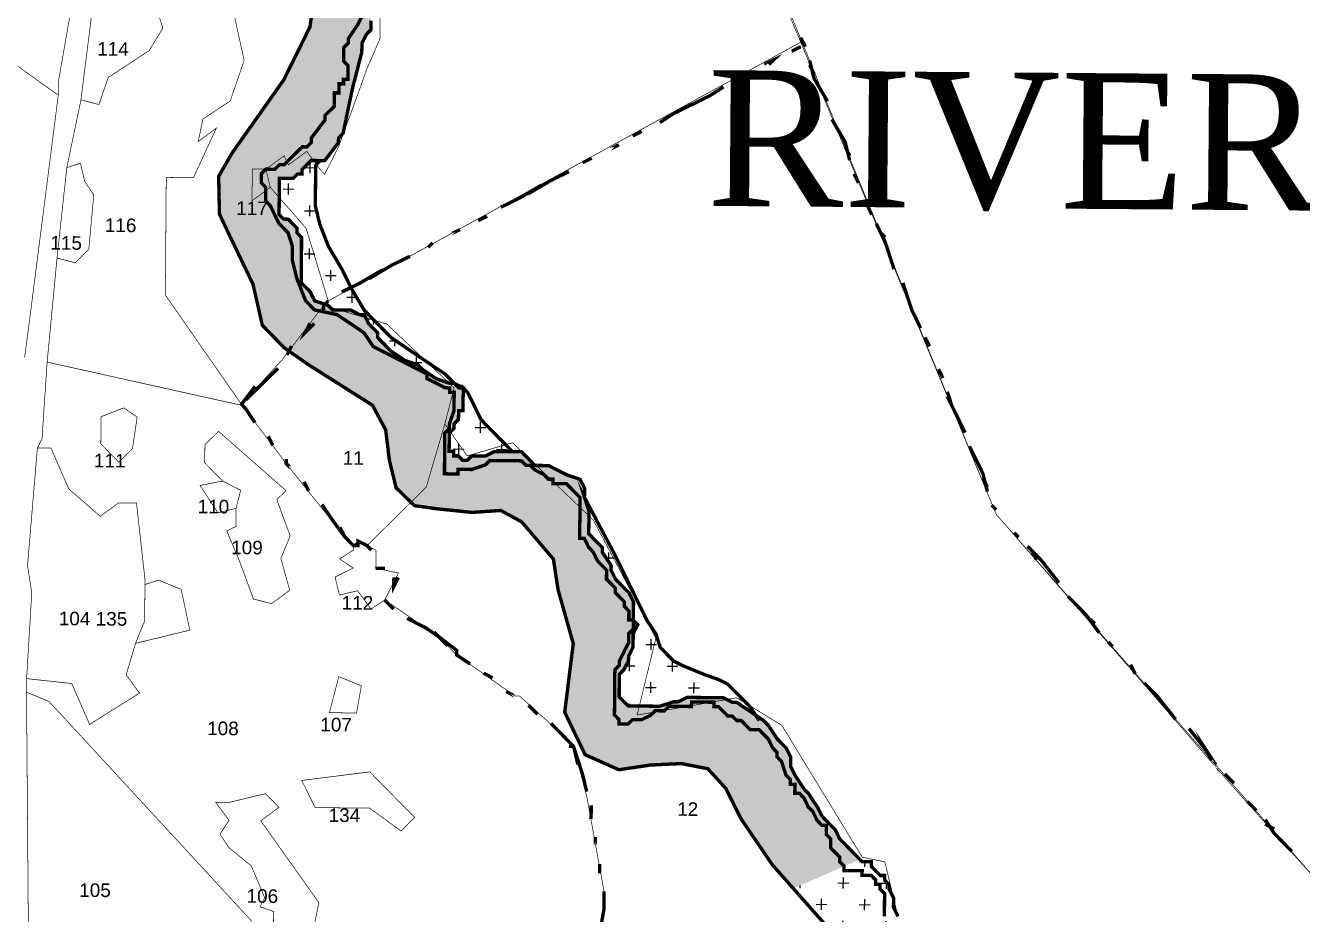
# Model space of a CAD drawing. Header units: metres. Extents: x 317370 to 326712, y 1824935 to 1838812.
# Drawn here: x 322603 to 323741, y 1829663 to 1830455 of the extents above; entities that cross this region are included whole.
import ezdxf

# ---------------------------------------------------------------- set-up
doc = ezdxf.new("R2010")
doc.units = ezdxf.units.M
doc.header["$MEASUREMENT"] = 0
for name, color, linetype in [('CRZ LINE FOR RIVER OR CREEK', 84, 'Continuous'), ('HAZARDS LINE', 1, 'Continuous'), ('INTERTIDAL ZONE', 5, 'Continuous'), ('LOW TIDE LINE', 5, 'Continuous'), ('NDZ-200M FROM CRZ', 30, 'Continuous'), ('RIVER', 4, 'Continuous'), ('RIVER TEXT', 7, 'Continuous'), ('SURVEY NO.', 7, 'Continuous'), ('SURVEY PLOT BOUNDARY', 35, 'Continuous'), ('VILLAGE BOUNDARY', 212, 'Continuous')]:
    doc.layers.add(name, color=color, linetype=linetype)
doc.layers.add('HIGH TIDE LINE', color=7, linetype='Continuous', true_color=0xff00c5)
doc.styles.add('PDF Arial', font='arial.ttf')
doc.styles.get("Standard").update_dxf_attribs({"font": 'times.ttf'})
pattern_1 = [(359.54917, (306983.874, 1824194.798), (19.348987, 19.046862), [9.59926, -28.79778]), (89.54917, (306988.635, 1824189.961), (-19.046862, 19.348987), [9.59926, -28.79778])]
pattern_2 = [(359.54917, (306983.874, 1824194.798), (19.348987, 19.046862), [9.59926, -28.79778]), (89.54917, (306988.635, 1824189.961), (-19.046862, 19.348987), [9.59926, -28.79778])]

# ---------------------------------------------------------------- blocks, each defined once
blk = doc.blocks.new('81')
at = {"layer": 'INTERTIDAL ZONE'}
h = blk.add_hatch(dxfattribs=at)
h.set_pattern_fill('CROSS', color=256, scale=3.023389, angle=-0.4508)
h.set_pattern_definition(pattern_1)
h.paths.add_polyline_path([(322885.4, 1830238.2), (322873.4, 1830258.5), (322865.5, 1830278.7), (322861.6, 1830294.9), (322861.8, 1830315), (322861.9, 1830331.1), (322866, 1830335.1), (322862, 1830335.2), (322857.9, 1830335.2), (322853.9, 1830331.2), (322849.8, 1830327.2), (322849.8, 1830323.2), (322845.7, 1830323.2), (322841.7, 1830319.2), (322837.6, 1830319.2), (322833.6, 1830319.3), (322829.6, 1830319.3), (322829.6, 1830315.3), (322829.5, 1830307.2), (322829.4, 1830295.1), (322829.3, 1830287), (322833.3, 1830283), (322837.4, 1830282.9), (322841.4, 1830278.9), (322845.4, 1830274.8), (322845.3, 1830270.8), (322849.3, 1830266.7), (322849.3, 1830262.7), (322849.3, 1830258.7), (322849.2, 1830246.6), (322849.1, 1830234.5), (322849, 1830226.4), (322857, 1830218.3), (322861, 1830210.2), (322873, 1830206.1), (322877, 1830202), (322893.2, 1830201.9), (322901.2, 1830197.8), (322905.2, 1830197.8), (322909.2, 1830189.7), (322917.2, 1830181.5), (322917.1, 1830177.5), (322921.1, 1830173.4), (322929.1, 1830165.3), (322941.2, 1830157.2), (322953.2, 1830153), (322957.2, 1830149), (322969.3, 1830140.8), (322981.3, 1830136.7), (322985.4, 1830136.6), (322977.4, 1830144.8), (322965.3, 1830152.9), (322929.2, 1830177.4), (322905.2, 1830201.8), (322893.3, 1830222)])
h = blk.add_hatch(dxfattribs=at)
h.set_pattern_fill('CROSS', color=256, scale=3.023389, angle=-0.4508)
h.set_pattern_definition(pattern_1)
h.paths.add_polyline_path([(323009.3, 1830104.2), (323001.4, 1830120.4), (322997.4, 1830128.5), (322993.4, 1830132.6), (322993.4, 1830128.5), (322993.3, 1830124.5), (322993.3, 1830116.4), (322993.2, 1830112.4), (322989.2, 1830112.4), (322989.2, 1830108.4), (322989.1, 1830104.4), (322985.1, 1830100.4), (322985, 1830096.3), (322981, 1830092.3), (322980.9, 1830084.3), (322980.8, 1830076.2), (322984.9, 1830076.2), (322984.8, 1830072.1), (322988.9, 1830072.1), (322992.9, 1830068), (322996.9, 1830068), (323001, 1830072), (323005, 1830072), (323009, 1830072), (323013.1, 1830071.9), (323021.2, 1830075.9), (323025.2, 1830075.9), (323029.2, 1830075.8), (323037.3, 1830075.8), (323021.3, 1830092)])
h = blk.add_hatch(dxfattribs=at)
h.set_pattern_fill('CROSS', color=256, scale=3.023389, angle=-0.4508)
h.set_pattern_definition(pattern_1)
h.paths.add_polyline_path([(323180.9, 1829889.2), (323168.9, 1829901.4), (323165, 1829913.5), (323157, 1829925.6), (323145.1, 1829949.9), (323129.3, 1829982.3), (323101.5, 1830034.9), (323105.4, 1830022.8), (323105.3, 1830010.7), (323105.2, 1830002.7), (323109.2, 1829998.6), (323113.2, 1829994.5), (323117.2, 1829990.5), (323117.2, 1829986.4), (323125.2, 1829974.3), (323125.1, 1829970.2), (323129.1, 1829962.2), (323137.1, 1829954), (323141.1, 1829950), (323145.1, 1829941.9), (323145, 1829933.8), (323144.9, 1829925.7), (323148.9, 1829921.7), (323144.8, 1829913.6), (323144.7, 1829901.6), (323140.7, 1829893.5), (323140.6, 1829889.5), (323136.5, 1829881.5), (323132.5, 1829877.5), (323132.4, 1829873.4), (323132.3, 1829861.3), (323132.3, 1829857.3), (323136.3, 1829853.2), (323140.3, 1829849.2), (323144.3, 1829849.1), (323148.4, 1829849.1), (323156.4, 1829849.1), (323164.5, 1829849), (323168.5, 1829849), (323180.6, 1829852.9), (323184.7, 1829852.9), (323192.8, 1829856.8), (323200.8, 1829856.8), (323208.9, 1829856.7), (323216.9, 1829856.6), (323225, 1829856.6), (323233, 1829852.5), (323237.1, 1829852.4), (323249.1, 1829844.3), (323253.9, 1829841), (323249.1, 1829848.3), (323229.1, 1829868.6), (323221.1, 1829872.7), (323209, 1829876.9), (323189, 1829885.1)])
at = {"layer": 'NDZ-200M FROM CRZ'}
h = blk.add_hatch(dxfattribs=at)
h.set_pattern_fill('CROSS', color=256, scale=3.023389, angle=-0.4508)
h.set_pattern_definition(pattern_2)
h.paths.add_polyline_path([(322916, 1830544.4), (322912, 1830548.5), (322912, 1830552.5), (322908, 1830556.5), (322900, 1830560.6), (322896, 1830564.7), (322896.1, 1830572.8), (322892, 1830572.8), (322892.1, 1830576.8), (322896.1, 1830576.8), (322896.1, 1830580.8), (322900.2, 1830580.8), (322900.2, 1830584.8), (322896.3, 1830601), (322892.3, 1830609.1), (322888.3, 1830613.1), (322884.3, 1830613.2), (322884.3, 1830617.2), (322880.3, 1830617.2), (322880.3, 1830621.3), (322880.4, 1830625.3), (322880.4, 1830629.3), (322880.4, 1830633.4), (322880.5, 1830641.4), (322876.5, 1830645.5), (322872.5, 1830653.6), (322872.6, 1830657.6), (322868.6, 1830661.7), (322864.5, 1830661.7), (322864.6, 1830665.7), (322860.5, 1830665.8), (322856.6, 1830673.9), (322856.6, 1830677.9), (322856.6, 1830681.9), (322856.7, 1830686), (322856.7, 1830690), (322856.7, 1830694), (322856.7, 1830698.1), (322856.8, 1830702.1), (322856.8, 1830706.1), (322852.8, 1830710.2), (322848.8, 1830710.2), (322844.8, 1830714.3), (322836.8, 1830718.4), (322832.8, 1830726.5), (322828.8, 1830730.5), (322824.8, 1830734.6), (322824.8, 1830738.6), (322824.9, 1830742.7), (322824.9, 1830746.7), (322820.9, 1830750.7), (322816.9, 1830754.8), (322804.8, 1830758.9), (322800.8, 1830763), (322796.8, 1830767.1), (322792.9, 1830779.2), (322789, 1830799.4), (322789.1, 1830803.4), (322789.1, 1830807.4), (322797.1, 1830807.4), (322801.2, 1830811.4), (322805.2, 1830811.3), (322805.3, 1830815.4), (322801.2, 1830815.4), (322801.3, 1830819.4), (322797.3, 1830827.5), (322789.3, 1830835.7), (322781.3, 1830839.8), (322781.3, 1830843.8), (322777.3, 1830847.9), (322777.3, 1830851.9), (322777.4, 1830855.9), (322777.4, 1830859.9), (322777.4, 1830864), (322781.5, 1830868), (322781.5, 1830872), (322781.6, 1830876), (322777.6, 1830880.1), (322777.6, 1830884.1), (322777.6, 1830888.2), (322773.6, 1830888.2), (322773.6, 1830892.2), (322769.6, 1830896.3), (322765.7, 1830908.4), (322757.7, 1830920.6), (322753.8, 1830928.7), (322749.8, 1830932.7), (322749.8, 1830940.8), (322745.8, 1830944.9), (322737.8, 1830949), (322733.8, 1830953), (322729.8, 1830957.1), (322725.8, 1830957.1), (322721.7, 1830957.1), (322717.7, 1830961.2), (322713.7, 1830961.2), (322709.7, 1830961.3), (322705.7, 1830965.3), (322701.7, 1830969.4), (322697.7, 1830973.5), (322693.7, 1830977.5), (322689.7, 1830985.6), (322685.7, 1830993.7), (322677.7, 1830997.8), (322673.7, 1830997.8), (322669.7, 1830997.9), (322665.6, 1830997.9), (322661.6, 1830997.9), (322657.6, 1831002), (322653.6, 1831006.1), (322649.6, 1831014.2), (322645.6, 1831018.2), (322641.6, 1831022.3), (322641.7, 1831030.3), (322641.7, 1831034.4), (322637.8, 1831046.5), (322633.8, 1831050.6), (322629.8, 1831054.6), (322629.8, 1831058.7), (322625.8, 1831062.7), (322621.8, 1831066.8), (322617.9, 1831078.9), (322618, 1831095), (322614, 1831103.1), (322614.1, 1831107.2), (322618.1, 1831111.2), (322622.2, 1831111.1), (322622.2, 1831115.2), (322634.3, 1831119.1), (322634.4, 1831131.2), (322630.5, 1831139.3), (322622.6, 1831159.5), (322622.6, 1831171.6), (322618.6, 1831171.6), (322618.6, 1831175.7), (322618.7, 1831179.7), (322614.7, 1831191.8), (322610.8, 1831199.9), (322606.8, 1831208), (322602.8, 1831208), (322602.8, 1831212.1), (322598.8, 1831216.1), (322582.9, 1831240.5), (322574.9, 1831256.6), (322570.9, 1831260.7), (322558.9, 1831268.9), (322554.9, 1831272.9), (322554.9, 1831277), (322550.9, 1831277), (322546.9, 1831277), (322538.9, 1831281.1), (322530.8, 1831285.2), (322526.8, 1831289.3), (322514.8, 1831293.4), (322510.7, 1831293.4), (322506.6, 1831281.4), (322502.6, 1831281.4), (322490.5, 1831285.5), (322478.5, 1831293.7), (322470.5, 1831297.8), (322466.4, 1831297.8), (322462.4, 1831293.8), (322446.4, 1831310.1), (322438.3, 1831314.2), (322434.3, 1831318.2), (322426.3, 1831326.3), (322418.3, 1831334.5), (322406.4, 1831350.7), (322398, 1831362), (322394.3, 1831354.8), (322394.3, 1831346.8), (322386.1, 1831334.7), (322382, 1831326.7), (322377.9, 1831314.6), (322373.3, 1831308.7), (322395.4, 1831287.5), (322423, 1831254.7), (322452, 1831239.8), (322475.8, 1831235.9), (322504.2, 1831229), (322524.4, 1831232.8), (322550.6, 1831196.4), (322559.8, 1831165.4), (322563.3, 1831138.1), (322563.7, 1831113.1), (322567.8, 1831074), (322580.6, 1831025.2), (322614.6, 1830965.5), (322634.5, 1830948.7), (322669.3, 1830923.8), (322709.8, 1830895.3), (322728.4, 1830879.2), (322729.7, 1830829.2), (322729.9, 1830783), (322743.1, 1830742.2), (322758.9, 1830723.9), (322808.1, 1830662.2), (322846.5, 1830596.7), (322864.6, 1830507.5), (322856.8, 1830454.1), (322833.5, 1830407.1), (322787.4, 1830341.8), (322775.5, 1830321), (322776.2, 1830287.5), (322784.8, 1830269.3), (322806.1, 1830224.9), (322814.4, 1830188.4), (322833.8, 1830168.4), (322855.6, 1830153.2), (322912.6, 1830117.1), (322924.3, 1830095.2), (322927.5, 1830068.5), (322933.6, 1830043.6), (322949.9, 1830027.7), (322970.6, 1830024.8), (323001.4, 1830021.7), (323026.8, 1830023.4), (323045.4, 1830013.3), (323073.7, 1829980.1), (323077.9, 1829952.7), (323091.4, 1829904.8), (323083.8, 1829843.6), (323102, 1829805.8), (323132, 1829792.4), (323160.1, 1829796.6), (323187.7, 1829797.9), (323211.3, 1829793.3), (323227.2, 1829775.9), (323240.8, 1829748.8), (323268.8, 1829707.7), (323287.5, 1829686.6), (323346.8, 1829712.5), (323344.8, 1829714.5), (323340.8, 1829718.6), (323336.8, 1829722.7), (323328.8, 1829730.8), (323324.9, 1829738.9), (323320.9, 1829742.9), (323316.9, 1829747), (323312.9, 1829751.1), (323308.9, 1829759.2), (323300.9, 1829771.3), (323296.9, 1829775.4), (323289, 1829787.5), (323285, 1829795.6), (323285.1, 1829803.7), (323281.1, 1829811.8), (323273.1, 1829819.9), (323265.1, 1829832.1), (323261.1, 1829836.1), (323249.1, 1829844.3), (323237.1, 1829852.4), (323233, 1829852.5), (323225, 1829856.6), (323216.9, 1829856.6), (323208.9, 1829856.7), (323200.8, 1829856.8), (323192.8, 1829856.8), (323184.7, 1829852.9), (323180.6, 1829852.9), (323168.5, 1829849), (323164.5, 1829849), (323156.4, 1829849.1), (323148.4, 1829849.1), (323144.3, 1829849.1), (323140.3, 1829849.2), (323136.3, 1829853.2), (323132.3, 1829857.3), (323132.3, 1829861.3), (323132.4, 1829873.4), (323132.5, 1829877.5), (323136.5, 1829881.5), (323140.6, 1829889.5), (323140.7, 1829893.5), (323144.7, 1829901.6), (323144.8, 1829913.6), (323148.9, 1829921.7), (323144.9, 1829925.7), (323145, 1829933.8), (323145.1, 1829941.9), (323141.1, 1829950), (323137.1, 1829954), (323129.1, 1829962.2), (323125.1, 1829970.2), (323125.2, 1829974.3), (323117.2, 1829986.4), (323117.2, 1829990.5), (323113.2, 1829994.5), (323109.2, 1829998.6), (323105.2, 1830002.7), (323105.3, 1830010.7), (323105.4, 1830022.8), (323101.5, 1830034.9), (323101.5, 1830043), (323097.5, 1830051.1), (323085.5, 1830055.2), (323069.4, 1830063.4), (323057.3, 1830063.5), (323053.3, 1830067.6), (323049.3, 1830071.6), (323045.3, 1830075.7), (323041.3, 1830075.7), (323037.3, 1830075.8), (323029.2, 1830075.8), (323025.2, 1830075.9), (323021.2, 1830075.9), (323013.1, 1830071.9), (323009, 1830072), (323005, 1830072), (323001, 1830072), (322996.9, 1830068), (322992.9, 1830068), (322988.9, 1830072.1), (322984.8, 1830072.1), (322984.9, 1830076.2), (322980.8, 1830076.2), (322980.9, 1830084.3), (322981, 1830092.3), (322985, 1830096.3), (322985.1, 1830100.4), (322989.1, 1830104.4), (322989.2, 1830108.4), (322989.2, 1830112.4), (322993.2, 1830112.4), (322993.3, 1830116.4), (322993.3, 1830124.5), (322993.4, 1830128.5), (322993.4, 1830132.6), (322989.4, 1830132.6), (322985.4, 1830136.6), (322981.3, 1830136.7), (322969.3, 1830140.8), (322957.2, 1830149), (322953.2, 1830153), (322941.2, 1830157.2), (322929.1, 1830165.3), (322921.1, 1830173.4), (322917.1, 1830177.5), (322917.2, 1830181.5), (322909.2, 1830189.7), (322905.2, 1830197.8), (322901.2, 1830197.8), (322893.2, 1830201.9), (322877, 1830202), (322873, 1830206.1), (322861, 1830210.2), (322857, 1830218.3), (322849, 1830226.4), (322849.1, 1830234.5), (322849.2, 1830246.6), (322849.3, 1830258.7), (322849.3, 1830262.7), (322849.3, 1830266.7), (322845.3, 1830270.8), (322845.4, 1830274.8), (322841.4, 1830278.9), (322837.4, 1830282.9), (322833.3, 1830283), (322829.3, 1830287), (322829.4, 1830295.1), (322829.5, 1830307.2), (322829.6, 1830315.3), (322829.6, 1830319.3), (322833.6, 1830319.3), (322837.6, 1830319.2), (322841.7, 1830319.2), (322845.7, 1830323.2), (322849.8, 1830323.2), (322849.8, 1830327.2), (322853.9, 1830331.2), (322857.9, 1830335.2), (322862, 1830335.2), (322866, 1830335.1), (322870, 1830335.1), (322882.2, 1830351.1), (322882.3, 1830355.2), (322886.3, 1830359.2), (322890.5, 1830379.3), (322894.7, 1830399.4), (322903, 1830431.6), (322903.1, 1830435.6), (322903.1, 1830439.7), (322907.2, 1830447.7), (322911.2, 1830451.7), (322911.3, 1830455.7), (322911.3, 1830459.8), (322911.3, 1830463.8), (322911.4, 1830467.8), (322911.4, 1830471.9), (322911.4, 1830475.9), (322911.5, 1830479.9), (322915.5, 1830479.9), (322915.5, 1830483.9), (322915.6, 1830487.9), (322915.7, 1830500), (322915.8, 1830520.2), (322916, 1830540.4)])
h = blk.add_hatch(dxfattribs=at)
h.set_pattern_fill('CROSS', color=256, scale=3.023389, angle=-0.4508)
h.set_pattern_definition(pattern_2)
h.paths.add_polyline_path([(323477.7, 1829177.3), (323481.7, 1829177.2), (323481.7, 1829185.3), (323485.8, 1829193.3), (323489.9, 1829197.3), (323490, 1829205.4), (323494.1, 1829213.4), (323494.2, 1829229.6), (323494.2, 1829237.6), (323494.3, 1829245.7), (323490.4, 1829257.8), (323486.4, 1829269.9), (323486.5, 1829282), (323482.5, 1829286.1), (323482.6, 1829294.1), (323478.6, 1829302.2), (323478.7, 1829306.3), (323474.7, 1829314.4), (323470.7, 1829322.5), (323462.8, 1829334.6), (323458.8, 1829342.7), (323458.8, 1829346.7), (323458.9, 1829350.8), (323458.9, 1829354.8), (323463, 1829358.8), (323467.1, 1829370.9), (323471.2, 1829378.9), (323471.2, 1829382.9), (323471.2, 1829387), (323471.3, 1829391), (323471.3, 1829395), (323471.3, 1829399.1), (323467.3, 1829403.1), (323463.3, 1829407.2), (323463.4, 1829411.2), (323455.3, 1829411.3), (323451.3, 1829415.3), (323443.3, 1829419.4), (323439.3, 1829423.5), (323435.3, 1829427.6), (323423.2, 1829431.7), (323419.2, 1829435.8), (323415.3, 1829443.9), (323411.3, 1829447.9), (323411.3, 1829451.9), (323411.3, 1829460), (323415.4, 1829464), (323419.5, 1829468), (323423.5, 1829472), (323423.6, 1829476), (323431.7, 1829480), (323439.8, 1829484), (323443.8, 1829483.9), (323443.8, 1829488), (323443.8, 1829492), (323443.9, 1829496), (323443.9, 1829500.1), (323444, 1829508.1), (323444, 1829512.2), (323444.1, 1829520.2), (323440.1, 1829528.3), (323436.2, 1829540.4), (323432.2, 1829548.5), (323428.2, 1829556.6), (323428.3, 1829560.7), (323428.3, 1829564.7), (323428.3, 1829568.7), (323428.4, 1829572.8), (323428.4, 1829576.8), (323428.4, 1829580.8), (323428.5, 1829584.9), (323428.5, 1829588.9), (323428.5, 1829592.9), (323424.5, 1829597), (323420.5, 1829601), (323412.5, 1829609.2), (323400.6, 1829633.5), (323384.7, 1829653.7), (323380.7, 1829661.8), (323376.7, 1829669.9), (323376.8, 1829678), (323372.8, 1829686.1), (323372.8, 1829690.1), (323368.8, 1829694.2), (323368.9, 1829698.2), (323364.9, 1829698.2), (323360.9, 1829702.3), (323356.9, 1829706.4), (323356.9, 1829710.4), (323348.8, 1829710.5), (323346.8, 1829712.5), (323287.5, 1829686.6), (323349.9, 1829616), (323366.6, 1829562.9), (323369.8, 1829530.7), (323366.5, 1829495.5), (323359.7, 1829459.4), (323363.8, 1829431.2), (323380.8, 1829391.1), (323400.4, 1829378.4), (323406.5, 1829351.2), (323413.5, 1829314.4), (323441.9, 1829242.1), (323441.8, 1829225.9), (323414.9, 1829141.5), (323397.3, 1829111.2), (323373.9, 1829071.1), (323371.5, 1829003.1), (323373.6, 1828913.1), (323393.7, 1828846.3), (323420.2, 1828710.6), (323481.8, 1828685.9), (323482.2, 1828733.8), (323478.3, 1828741.8), (323478.3, 1828749.9), (323470.3, 1828758), (323470.4, 1828762.1), (323466.3, 1828762.1), (323466.4, 1828774.2), (323470.4, 1828774.2), (323470.5, 1828782.2), (323466.5, 1828786.3), (323466.5, 1828790.3), (323462.5, 1828794.4), (323458.5, 1828798.4), (323458.6, 1828806.5), (323454.6, 1828806.5), (323454.6, 1828810.6), (323458.6, 1828810.5), (323462.7, 1828814.5), (323463, 1828846.8), (323467, 1828850.8), (323467.2, 1828879), (323463.2, 1828883.1), (323455.2, 1828887.2), (323451.2, 1828887.2), (323447.2, 1828891.3), (323443.2, 1828891.3), (323439.2, 1828895.4), (323435.2, 1828899.4), (323435.4, 1828927.6), (323439.4, 1828931.6), (323439.5, 1828935.7), (323443.5, 1828935.6), (323447.6, 1828939.6), (323447.7, 1828951.7), (323443.7, 1828955.8), (323439.7, 1828963.9), (323439.7, 1828967.9), (323435.7, 1828972), (323435.8, 1828976), (323431.8, 1828980.1), (323427.7, 1828980.1), (323423.7, 1828984.2), (323423.8, 1828988.2), (323419.7, 1828988.2), (323419.8, 1828996.3), (323424, 1829012.4), (323424, 1829020.5), (323420.1, 1829032.6), (323420.2, 1829052.7), (323424.4, 1829064.8), (323432.5, 1829072.8), (323432.6, 1829080.9), (323440.7, 1829092.9), (323448.9, 1829109), (323457, 1829117), (323461.1, 1829125), (323465.1, 1829125), (323477.4, 1829145), (323477.4, 1829149.1), (323481.5, 1829149), (323481.6, 1829165.1), (323477.6, 1829169.2)])
at = {"layer": 'CRZ LINE FOR RIVER OR CREEK', "ltscale": 0.1, "const_width": 3.02, "flags": 128}
blk.add_lwpolyline([(322864.6, 1830507.5), (322856.8, 1830454.1), (322833.5, 1830407.1), (322787.4, 1830341.8), (322775.5, 1830321), (322776.2, 1830287.5), (322784.8, 1830269.3), (322806.1, 1830224.9), (322814.4, 1830188.4), (322833.8, 1830168.4), (322855.6, 1830153.2), (322912.6, 1830117.1), (322924.3, 1830095.2), (322927.5, 1830068.5), (322933.6, 1830043.6), (322949.9, 1830027.7), (322970.6, 1830024.8), (323001.4, 1830021.7), (323026.8, 1830023.4), (323045.4, 1830013.3), (323073.7, 1829980.1), (323077.9, 1829952.7), (323091.4, 1829904.8), (323083.8, 1829843.6), (323102, 1829805.8), (323132, 1829792.4), (323160.1, 1829796.6), (323187.7, 1829797.9), (323211.3, 1829793.3), (323227.2, 1829775.9), (323240.8, 1829748.8), (323268.8, 1829707.7), (323349.9, 1829616)], dxfattribs=at)
at = {"layer": 'HAZARDS LINE', "lineweight": 18, "const_width": 3.02}
blk.add_lwpolyline([(322907.4, 1830471.9), (322899.2, 1830455.8), (322891, 1830443.8), (322891, 1830439.8), (322886.9, 1830435.8), (322886.9, 1830431.7), (322886.9, 1830427.7), (322886.8, 1830423.7), (322890.8, 1830419.6), (322890.8, 1830415.6), (322890.8, 1830411.5), (322890.7, 1830407.5), (322886.7, 1830407.5), (322886.7, 1830403.5), (322882.6, 1830403.5), (322882.6, 1830399.5), (322882.6, 1830395.5), (322878.6, 1830395.5), (322878.5, 1830391.5), (322878.5, 1830387.4), (322878.5, 1830383.4), (322874.4, 1830379.4), (322870.3, 1830375.4), (322870.3, 1830371.4), (322858.1, 1830355.4), (322858.1, 1830351.3), (322854, 1830347.3), (322850, 1830347.4), (322845.9, 1830343.4), (322841.8, 1830339.4), (322837.8, 1830335.4), (322833.7, 1830331.4), (322829.7, 1830331.4), (322825.6, 1830327.4), (322821.6, 1830327.4), (322817.6, 1830327.5), (322813.5, 1830323.5), (322813.5, 1830319.4), (322813.4, 1830315.4), (322817.4, 1830311.3), (322817.4, 1830307.3), (322817.4, 1830303.3), (322817.3, 1830299.2), (322821.3, 1830295.2), (322829.3, 1830279), (322837.3, 1830270.9), (322841.2, 1830258.7), (322841.1, 1830246.6), (322845, 1830230.5), (322852.9, 1830210.3), (322860.9, 1830202.1), (322881, 1830197.9), (322893.1, 1830189.8), (322905.1, 1830181.6), (322913.1, 1830169.5), (322953.2, 1830149), (322961.2, 1830144.9), (322961.2, 1830140.9), (322977.3, 1830132.7), (322981.3, 1830132.6), (322981.3, 1830128.6), (322985.3, 1830128.6), (322985.3, 1830124.6), (322985.2, 1830120.5), (322985.2, 1830116.5), (322985.2, 1830112.5), (322981, 1830100.4), (322981, 1830096.4), (322976.9, 1830092.4), (322976.9, 1830084.3), (322976.8, 1830080.3), (322976.8, 1830072.2), (322976.7, 1830064.1), (322976.7, 1830060.1), (322976.7, 1830056.1), (322980.7, 1830056), (322984.7, 1830056), (322988.8, 1830056), (322988.8, 1830060), (322996.8, 1830060), (323000.9, 1830059.9), (323013, 1830063.9), (323017.1, 1830067.9), (323021.1, 1830067.8), (323025.1, 1830067.8), (323029.2, 1830067.8), (323033.2, 1830067.7), (323037.2, 1830067.7), (323041.2, 1830067.7), (323045.3, 1830067.6), (323049.3, 1830063.6), (323053.3, 1830063.5), (323057.3, 1830059.5), (323065.3, 1830055.4), (323069.3, 1830051.3), (323073.4, 1830051.3), (323073.3, 1830047.3), (323077.4, 1830047.2), (323081.4, 1830047.2), (323085.4, 1830047.2), (323089.4, 1830043.1), (323093.4, 1830039), (323097.4, 1830035), (323097.4, 1830030.9), (323097.4, 1830026.9), (323097.3, 1830022.9), (323097.3, 1830018.8), (323097.3, 1830014.8), (323097.2, 1830010.8), (323097.2, 1830006.8), (323097.2, 1830002.7), (323097.1, 1829998.7), (323101.2, 1829998.7), (323105.1, 1829990.6), (323109.1, 1829986.5), (323113.1, 1829978.4), (323117.1, 1829974.3), (323121.1, 1829970.3), (323121, 1829962.2), (323125, 1829958.2), (323129, 1829954.1), (323129, 1829950.1), (323133, 1829946), (323137, 1829941.9), (323137, 1829937.9), (323141, 1829933.8), (323140.9, 1829929.8), (323140.9, 1829925.8), (323144.9, 1829925.7), (323144.9, 1829921.7), (323144.9, 1829917.7), (323140.8, 1829913.7), (323140.8, 1829909.6), (323140.7, 1829905.6), (323132.6, 1829889.6), (323132.5, 1829885.5), (323128.5, 1829881.5), (323128.4, 1829877.5), (323128.4, 1829869.4), (323128.3, 1829865.4), (323128.3, 1829861.4), (323128.2, 1829853.3), (323128.2, 1829849.3), (323128.1, 1829841.2), (323132.1, 1829837.1), (323132.1, 1829833.1), (323136.1, 1829833.1), (323140.2, 1829833.1), (323144.2, 1829837.1), (323148.3, 1829837), (323152.3, 1829837), (323160.4, 1829841), (323164.5, 1829845), (323168.5, 1829844.9), (323172.5, 1829844.9), (323176.6, 1829848.9), (323180.6, 1829848.9), (323184.6, 1829848.8), (323188.7, 1829848.8), (323192.7, 1829848.8), (323196.7, 1829848.7), (323196.8, 1829852.8), (323204.8, 1829852.7), (323208.9, 1829852.7), (323212.9, 1829852.6), (323216.9, 1829852.6), (323216.9, 1829848.6), (323220.9, 1829848.5), (323224.9, 1829844.5), (323228.9, 1829840.4), (323232.9, 1829840.4), (323236.9, 1829836.3), (323241, 1829836.3), (323245, 1829832.2), (323249, 1829828.2), (323253, 1829828.1), (323257, 1829828.1), (323261, 1829824), (323265, 1829820), (323269, 1829811.9), (323273, 1829807.8), (323273, 1829803.8), (323277, 1829799.7), (323280.9, 1829787.6), (323284.9, 1829783.5), (323284.9, 1829779.5), (323288.9, 1829779.5), (323288.8, 1829771.4), (323292.9, 1829771.4), (323296.9, 1829767.3), (323300.8, 1829759.2), (323304.8, 1829755.2), (323308.8, 1829747.1), (323312.8, 1829743), (323316.8, 1829743), (323316.8, 1829734.9), (323320.8, 1829730.8), (323320.7, 1829722.8), (323324.7, 1829718.7), (323328.7, 1829714.7), (323328.7, 1829710.6), (323332.7, 1829706.6), (323332.6, 1829702.5), (323336.7, 1829702.5), (323340.7, 1829702.5), (323344.7, 1829702.4), (323348.8, 1829702.4), (323348.7, 1829698.4), (323352.8, 1829698.3), (323356.8, 1829698.3), (323360.8, 1829694.2), (323360.8, 1829690.2), (323364.8, 1829690.2), (323364.8, 1829686.1), (323368.8, 1829682.1), (323368.7, 1829674), (323368.6, 1829661.9)], dxfattribs=at)
at = {"layer": 'HIGH TIDE LINE', "lineweight": 35, "const_width": 3.02}
blk.add_lwpolyline([(323380.7, 1829661.8), (323376.7, 1829669.9), (323376.8, 1829678), (323372.8, 1829686.1), (323372.8, 1829690.1), (323368.8, 1829694.2), (323368.9, 1829698.2), (323364.9, 1829698.2), (323360.9, 1829702.3), (323356.9, 1829706.4), (323356.9, 1829710.4), (323348.8, 1829710.5), (323344.8, 1829714.5), (323340.8, 1829718.6), (323336.8, 1829722.7), (323328.8, 1829730.8), (323324.9, 1829738.9), (323320.9, 1829742.9), (323316.9, 1829747), (323312.9, 1829751.1), (323308.9, 1829759.2), (323300.9, 1829771.3), (323296.9, 1829775.4), (323289, 1829787.5), (323285, 1829795.6), (323285.1, 1829803.7), (323281.1, 1829811.8), (323273.1, 1829819.9), (323265.1, 1829832.1), (323261.1, 1829836.1), (323249.1, 1829844.3), (323237.1, 1829852.4), (323233, 1829852.5), (323225, 1829856.6), (323216.9, 1829856.6), (323208.9, 1829856.7), (323200.8, 1829856.8), (323192.8, 1829856.8), (323184.7, 1829852.9), (323180.6, 1829852.9), (323168.5, 1829849), (323164.5, 1829849), (323156.4, 1829849.1), (323148.4, 1829849.1), (323144.3, 1829849.1), (323140.3, 1829849.2), (323136.3, 1829853.2), (323132.3, 1829857.3), (323132.3, 1829861.3), (323132.4, 1829873.4), (323132.5, 1829877.5), (323136.5, 1829881.5), (323140.6, 1829889.5), (323140.7, 1829893.5), (323144.7, 1829901.6), (323144.8, 1829913.6), (323148.9, 1829921.7), (323144.9, 1829925.7), (323145, 1829933.8), (323145.1, 1829941.9), (323141.1, 1829950), (323137.1, 1829954), (323129.1, 1829962.2), (323125.1, 1829970.2), (323125.2, 1829974.3), (323117.2, 1829986.4), (323117.2, 1829990.5), (323113.2, 1829994.5), (323109.2, 1829998.6), (323105.2, 1830002.7), (323105.3, 1830010.7), (323105.4, 1830022.8), (323101.5, 1830034.9), (323101.5, 1830043), (323097.5, 1830051.1), (323085.5, 1830055.2), (323069.4, 1830063.4), (323057.3, 1830063.5), (323053.3, 1830067.6), (323049.3, 1830071.6), (323045.3, 1830075.7), (323041.3, 1830075.7), (323037.3, 1830075.8), (323029.2, 1830075.8), (323025.2, 1830075.9), (323021.2, 1830075.9), (323013.1, 1830071.9), (323009, 1830072), (323005, 1830072), (323001, 1830072), (322996.9, 1830068), (322992.9, 1830068), (322988.9, 1830072.1), (322984.8, 1830072.1), (322984.9, 1830076.2), (322980.8, 1830076.2), (322980.9, 1830084.3), (322981, 1830092.3), (322985, 1830096.3), (322985.1, 1830100.4), (322989.1, 1830104.4), (322989.2, 1830108.4), (322989.2, 1830112.4), (322993.2, 1830112.4), (322993.3, 1830116.4), (322993.3, 1830124.5), (322993.4, 1830128.5), (322993.4, 1830132.6), (322989.4, 1830132.6), (322985.4, 1830136.6), (322981.3, 1830136.7), (322969.3, 1830140.8), (322957.2, 1830149), (322953.2, 1830153), (322941.2, 1830157.2), (322929.1, 1830165.3), (322921.1, 1830173.4), (322917.1, 1830177.5), (322917.2, 1830181.5), (322909.2, 1830189.7), (322905.2, 1830197.8), (322901.2, 1830197.8), (322893.2, 1830201.9), (322877, 1830202), (322873, 1830206.1), (322861, 1830210.2), (322857, 1830218.3), (322849, 1830226.4), (322849.1, 1830234.5), (322849.2, 1830246.6), (322849.3, 1830258.7), (322849.3, 1830262.7), (322849.3, 1830266.7), (322845.3, 1830270.8), (322845.4, 1830274.8), (322841.4, 1830278.9), (322837.4, 1830282.9), (322833.3, 1830283), (322829.3, 1830287), (322829.4, 1830295.1), (322829.5, 1830307.2), (322829.6, 1830315.3), (322829.6, 1830319.3), (322833.6, 1830319.3), (322837.6, 1830319.2), (322841.7, 1830319.2), (322845.7, 1830323.2), (322849.8, 1830323.2), (322849.8, 1830327.2), (322853.9, 1830331.2), (322857.9, 1830335.2), (322862, 1830335.2), (322866, 1830335.1), (322870, 1830335.1), (322882.2, 1830351.1), (322882.3, 1830355.2), (322886.3, 1830359.2), (322890.5, 1830379.3), (322894.7, 1830399.4), (322903, 1830431.6), (322903.1, 1830435.6), (322903.1, 1830439.7), (322907.2, 1830447.7), (322911.2, 1830451.7), (322911.3, 1830455.7), (322911.3, 1830459.8)], dxfattribs=at)
at = {"layer": 'INTERTIDAL ZONE', "const_width": 3.02, "flags": 128}
for points in [[(322885.4, 1830238.2), (322873.4, 1830258.5), (322865.5, 1830278.7), (322861.6, 1830294.9), (322861.8, 1830315), (322861.9, 1830331.1), (322866, 1830335.1), (322862, 1830335.2), (322857.9, 1830335.2), (322853.9, 1830331.2), (322849.8, 1830327.2), (322849.8, 1830323.2), (322845.7, 1830323.2), (322841.7, 1830319.2), (322837.6, 1830319.2), (322833.6, 1830319.3), (322829.6, 1830319.3), (322829.6, 1830315.3), (322829.5, 1830307.2), (322829.4, 1830295.1), (322829.3, 1830287), (322833.3, 1830283), (322837.4, 1830282.9), (322841.4, 1830278.9), (322845.4, 1830274.8), (322845.3, 1830270.8), (322849.3, 1830266.7), (322849.3, 1830262.7), (322849.3, 1830258.7), (322849.2, 1830246.6), (322849.1, 1830234.5), (322849, 1830226.4), (322857, 1830218.3), (322861, 1830210.2), (322873, 1830206.1), (322877, 1830202), (322893.2, 1830201.9), (322901.2, 1830197.8), (322905.2, 1830197.8), (322909.2, 1830189.7), (322917.2, 1830181.5), (322917.1, 1830177.5), (322921.1, 1830173.4), (322929.1, 1830165.3), (322941.2, 1830157.2), (322953.2, 1830153), (322957.2, 1830149), (322969.3, 1830140.8), (322981.3, 1830136.7), (322985.4, 1830136.6), (322977.4, 1830144.8), (322965.3, 1830152.9), (322929.2, 1830177.4), (322905.2, 1830201.8), (322893.3, 1830222)], [(323009.3, 1830104.2), (323001.4, 1830120.4), (322997.4, 1830128.5), (322993.4, 1830132.6), (322993.4, 1830128.5), (322993.3, 1830124.5), (322993.3, 1830116.4), (322993.2, 1830112.4), (322989.2, 1830112.4), (322989.2, 1830108.4), (322989.1, 1830104.4), (322985.1, 1830100.4), (322985, 1830096.3), (322981, 1830092.3), (322980.9, 1830084.3), (322980.8, 1830076.2), (322984.9, 1830076.2), (322984.8, 1830072.1), (322988.9, 1830072.1), (322992.9, 1830068), (322996.9, 1830068), (323001, 1830072), (323005, 1830072), (323009, 1830072), (323013.1, 1830071.9), (323021.2, 1830075.9), (323025.2, 1830075.9), (323029.2, 1830075.8), (323037.3, 1830075.8), (323021.3, 1830092)], [(323180.9, 1829889.2), (323168.9, 1829901.4), (323165, 1829913.5), (323157, 1829925.6), (323145.1, 1829949.9), (323129.3, 1829982.3), (323101.5, 1830034.9), (323105.4, 1830022.8), (323105.3, 1830010.7), (323105.2, 1830002.7), (323109.2, 1829998.6), (323113.2, 1829994.5), (323117.2, 1829990.5), (323117.2, 1829986.4), (323125.2, 1829974.3), (323125.1, 1829970.2), (323129.1, 1829962.2), (323137.1, 1829954), (323141.1, 1829950), (323145.1, 1829941.9), (323145, 1829933.8), (323144.9, 1829925.7), (323148.9, 1829921.7), (323144.8, 1829913.6), (323144.7, 1829901.6), (323140.7, 1829893.5), (323140.6, 1829889.5), (323136.5, 1829881.5), (323132.5, 1829877.5), (323132.4, 1829873.4), (323132.3, 1829861.3), (323132.3, 1829857.3), (323136.3, 1829853.2), (323140.3, 1829849.2), (323144.3, 1829849.1), (323148.4, 1829849.1), (323156.4, 1829849.1), (323164.5, 1829849), (323168.5, 1829849), (323180.6, 1829852.9), (323184.7, 1829852.9), (323192.8, 1829856.8), (323200.8, 1829856.8), (323208.9, 1829856.7), (323216.9, 1829856.6), (323225, 1829856.6), (323233, 1829852.5), (323237.1, 1829852.4), (323249.1, 1829844.3), (323253.9, 1829841), (323249.1, 1829848.3), (323229.1, 1829868.6), (323221.1, 1829872.7), (323209, 1829876.9), (323189, 1829885.1)]]:
    blk.add_lwpolyline(points, close=True, dxfattribs=at)
at = {"layer": 'LOW TIDE LINE', "lineweight": 18, "const_width": 3.02}
for points in [[(322866, 1830335.1), (322861.9, 1830331.1), (322861.8, 1830315), (322861.6, 1830294.9), (322865.5, 1830278.7), (322873.4, 1830258.5), (322885.4, 1830238.2), (322893.3, 1830222), (322905.2, 1830201.8), (322929.2, 1830177.4), (322965.3, 1830152.9), (322977.4, 1830144.8), (322985.4, 1830136.6), (322993.4, 1830132.6), (322997.4, 1830128.5), (323001.4, 1830120.4), (323009.3, 1830104.2), (323021.3, 1830092), (323037.3, 1830075.8)], [(323101.5, 1830034.9), (323129.3, 1829982.3), (323145.1, 1829949.9), (323157, 1829925.6), (323165, 1829913.5), (323168.9, 1829901.4), (323180.9, 1829889.2), (323189, 1829885.1), (323209, 1829876.9), (323221.1, 1829872.7), (323229.1, 1829868.6), (323249.1, 1829848.3), (323257.1, 1829836.2)]]:
    blk.add_lwpolyline(points, dxfattribs=at)
at = {"layer": 'RIVER', "flags": 128}
blk.add_lwpolyline([(322911.3, 1830459.8, 3.02, 3.02, 0), (322911.3, 1830455.7, 3.02, 3.02, 0), (322911.2, 1830451.7, 3.02, 3.02, 0), (322907.2, 1830447.7, 3.02, 3.02, 0), (322903.1, 1830439.7, 3.02, 3.02, 0), (322903.1, 1830435.6, 3.02, 3.02, 0), (322903, 1830431.6, 3.02, 3.02, 0), (322894.7, 1830399.4, 3.02, 3.02, 0), (322890.5, 1830379.3, 3.02, 3.02, 0), (322886.3, 1830359.2, 3.02, 3.02, 0), (322882.3, 1830355.2, 3.02, 3.02, 0), (322882.2, 1830351.1, 3.02, 3.02, 0), (322870, 1830335.1, 3.02, 3.02, 0), (322866, 1830335.1, 3.02, 3.02, 0), (322861.9, 1830331.1, 3.02, 3.02, 0), (322861.8, 1830315, 3.02, 3.02, 0), (322861.6, 1830294.9, 3.02, 3.02, 0), (322865.5, 1830278.7, 3.02, 3.02, 0), (322873.4, 1830258.5, 3.02, 3.02, 0), (322885.4, 1830238.2, 3.02, 3.02, 0), (322893.3, 1830222, 3.02, 3.02, 0), (322905.2, 1830201.8, 3.02, 3.02, 0), (322929.2, 1830177.4, 3.02, 3.02, 0), (322965.3, 1830152.9, 3.02, 3.02, 0), (322977.4, 1830144.8, 3.02, 3.02, 0), (322985.4, 1830136.6, 3.02, 3.02, 0), (322993.4, 1830132.6, 3.02, 3.02, 0), (322997.4, 1830128.5, 3.02, 3.02, 0), (323001.4, 1830120.4, 3.02, 3.02, 0), (323009.3, 1830104.2, 3.02, 3.02, 0), (323021.3, 1830092, 3.02, 3.02, 0), (323037.3, 1830075.8, 3.02, 3.02, 0), (323041.3, 1830075.7, 3.02, 3.02, 0), (323045.3, 1830075.7, 3.02, 3.02, 0), (323049.3, 1830071.6, 3.02, 3.02, 0), (323053.3, 1830067.6, 3.02, 3.02, 0), (323057.3, 1830063.5, 3.02, 3.02, 0), (323069.4, 1830063.4, 3.02, 3.02, 0), (323085.5, 1830055.2, 3.02, 3.02, 0), (323097.5, 1830051.1, 3.02, 3.02, 0), (323101.5, 1830043, 3.02, 3.02, 0), (323101.5, 1830034.9, 3.02, 3.02, 0), (323129.3, 1829982.3, 3.02, 3.02, 0), (323145.1, 1829949.9, 3.02, 3.02, 0), (323157, 1829925.6, 3.02, 3.02, 0), (323165, 1829913.5, 3.02, 3.02, 0), (323168.9, 1829901.4, 3.02, 3.02, 0), (323180.9, 1829889.2, 3.02, 3.02, 0), (323189, 1829885.1, 3.02, 3.02, 0), (323209, 1829876.9, 3.02, 3.02, 0), (323221.1, 1829872.7, 3.02, 3.02, 0), (323229.1, 1829868.6, 3.02, 3.02, 0), (323249.1, 1829848.3, 3.02, 3.02, 0), (323253.9, 1829841, 3.02, 3.02, 0), (323261.1, 1829836.1, 3.02, 3.02, 0), (323265.1, 1829832.1, 3.02, 3.02, 0), (323273.1, 1829819.9, 3.02, 3.02, 0), (323281.1, 1829811.8, 3.02, 3.02, 0), (323285.1, 1829803.7, 3.02, 3.02, 0), (323285, 1829795.6, 3.02, 3.02, 0), (323289, 1829787.5, 3.02, 3.02, 0), (323296.9, 1829775.4, 3.02, 3.02, 0), (323300.9, 1829771.3, 3.02, 3.02, 0), (323308.9, 1829759.2, 3.02, 3.02, 0), (323312.9, 1829751.1, 3.02, 3.02, 0), (323316.9, 1829747, 3.02, 3.02, 0), (323320.9, 1829742.9, 3.02, 3.02, 0), (323324.9, 1829738.9, 3.02, 3.02, 0), (323328.8, 1829730.8, 3.02, 3.02, 0), (323336.8, 1829722.7, 3.02, 3.02, 0), (323340.8, 1829718.6, 3.02, 3.02, 0), (323344.8, 1829714.5, 3.02, 3.02, 0), (323348.8, 1829710.5, 3.02, 3.02, 0), (323356.9, 1829710.4, 3.02, 3.02, 0), (323356.9, 1829706.4, 3.02, 3.02, 0), (323360.9, 1829702.3, 3.02, 3.02, 0), (323364.9, 1829698.2, 3.02, 3.02, 0), (323368.9, 1829698.2, 3.02, 3.02, 0), (323368.8, 1829694.2, 3.02, 3.02, 0), (323372.8, 1829690.1, 3.02, 3.02, 0), (323372.8, 1829686.1, 3.02, 3.02, 0), (323376.8, 1829678, 3.02, 3.02, 0), (323376.7, 1829669.9, 3.02, 3.02, 0), (323380.7, 1829661.8, 3.02, 3.02, 0)], format="xyseb", dxfattribs=at)
at = {"layer": 'SURVEY PLOT BOUNDARY', "lineweight": 18, "const_width": 0.605}
for points in [[(323234.8, 1830582.2), (323294.1, 1830440.6), (322873.1, 1830210.1), (322853.4, 1830274.8), (322821.5, 1830311.3), (322817.6, 1830327.5), (322833.8, 1830339.4), (322837.7, 1830331.3), (322854, 1830343.3), (322865.9, 1830327.1), (322869.9, 1830323), (322882.2, 1830347.1), (322902.8, 1830403.4), (322906.9, 1830415.4), (322919.2, 1830443.6), (322919.6, 1830487.9)], [(323759.8, 1829687.1), (323468.2, 1830020), (323175.5, 1830731.8), (322995.3, 1831394.4), (322995.3, 1831398.5), (323003.3, 1831398.4), (323318.7, 1831512.8), (323856.3, 1831702.1)], [(322602.6, 1830159.8), (322606.9, 1830192), (322632.6, 1830393.4), (322632.7, 1830405.5), (322645.4, 1830478), (322649.7, 1830514.2), (322654, 1830546.4), (322658.3, 1830578.7), (322679.5, 1830707.5), (322683.7, 1830731.7), (322683.9, 1830759.9), (322688.3, 1830800.2), (322688.4, 1830820.3), (322684.6, 1830848.6), (322664.7, 1830881), (322668.8, 1830893.1), (322660.8, 1830897.1), (322656.8, 1830905.2), (322660.9, 1830913.3), (322649, 1830933.5), (322637.2, 1830965.9), (322601.4, 1831034.7)], [(322670, 1830526.2), (322652.8, 1830389.2), (322640.2, 1830328.8), (322631.5, 1830248.3), (322622.7, 1830155.6), (322618.1, 1830087.1), (322614, 1830079.1), (322605.2, 1829974.3), (322609, 1829950.1), (322604.4, 1829873.6), (322604.3, 1829861.5), (322606.3, 1829607.5)], [(322919.6, 1830487.9), (322919.2, 1830443.6), (322906.9, 1830415.4), (322902.8, 1830403.4), (322882.2, 1830347.1), (322869.9, 1830323), (322865.9, 1830327.1), (322854, 1830343.3), (322837.7, 1830331.3), (322833.8, 1830339.4), (322817.6, 1830327.5), (322805.5, 1830327.5), (322805.2, 1830299.3), (322821.5, 1830311.3), (322853.4, 1830274.8), (322873.1, 1830210.1), (322869, 1830206.1), (322832.3, 1830158), (322795.8, 1830118), (322728, 1830215.3), (322728.8, 1830320.1), (322753, 1830319.9), (322773.5, 1830364.1), (322757.3, 1830352.1), (322761.5, 1830372.2), (322785.8, 1830388.2), (322798.2, 1830424.4), (322778.7, 1830513.2)], [(322778.7, 1830513.2), (322798.2, 1830424.4), (322785.8, 1830388.2), (322761.5, 1830372.2), (322757.3, 1830352.1), (322773.5, 1830364.1), (322753, 1830319.9), (322728.8, 1830320.1), (322728, 1830215.3), (322795.8, 1830118), (322791.7, 1830118), (322622.7, 1830155.6), (322631.5, 1830248.3), (322647.6, 1830244.1), (322659.8, 1830256.1), (322664.2, 1830304.5), (322656.2, 1830316.6), (322652.3, 1830332.8), (322640.2, 1830328.8), (322652.8, 1830389.2), (322668.9, 1830385.1), (322677.1, 1830409.2), (322713.6, 1830433.1), (322725.8, 1830453.2), (322721.9, 1830465.3)], [(322592.6, 1830422), (322632.6, 1830393.4), (322606.9, 1830192), (322602.6, 1830159.8)], [(323380.7, 1829661.8), (323369, 1829710.3), (323348.9, 1829714.5), (323277.2, 1829832), (323237.1, 1829856.5), (323148.3, 1829841.1), (323165, 1829909.5), (323109.4, 1830014.7), (323037.3, 1830083.8), (322996.9, 1830072), (322977, 1830100.4), (322985.3, 1830132.6), (322925.3, 1830189.5), (322869, 1830206.1), (322873.1, 1830210.1), (323294.1, 1830440.6), (323468.2, 1830020), (323679.9, 1829776.4), (323759.8, 1829687.1)], [(322860.6, 1829653.8), (322864.8, 1829674), (322813, 1829746.9), (322829.2, 1829758.9), (322817.2, 1829771.1), (322784.9, 1829763.3), (322772.8, 1829763.4), (322784.8, 1829747.2), (322776.6, 1829735.1), (322784.6, 1829723), (322804.6, 1829706.7), (322816.5, 1829678.4), (322812.4, 1829670.3), (322824.4, 1829666.2), (322824.3, 1829650.1)], [(322804.2, 1829658.3), (322624.4, 1829853.2), (322604.3, 1829861.5), (322604.4, 1829873.6), (322644.6, 1829869.2), (322660.5, 1829832.8), (322705, 1829860.7), (322693.1, 1829876.9), (322701.4, 1829905), (322749.8, 1829916.8), (322742.1, 1829953.1), (322722, 1829961.3), (322709.8, 1829957.4), (322709.9, 1829961.4), (322702.3, 1830030), (322686.2, 1830030.1), (322670, 1830018.2), (322642, 1830042.6), (322626.1, 1830079), (322614, 1830079.1), (322618.1, 1830087.1), (322622.7, 1830155.6), (322791.7, 1830118), (322795.8, 1830118), (322835.6, 1830065.3), (322887.5, 1830000.3), (322895.5, 1829992.2), (322895.5, 1829988.2), (322883.3, 1829980.2), (322895.4, 1829972.1), (322879.2, 1829964.1), (322883.1, 1829948), (322899.2, 1829951.9), (322911.2, 1829935.6), (322923.4, 1829943.6), (322971.5, 1829911), (322987.5, 1829894.7), (323039.6, 1829858), (323043.6, 1829858), (323079.7, 1829825.5), (323087.6, 1829817.3), (323091.6, 1829813.3), (323103.4, 1829768.8), (323118.8, 1829684.1), (323114.4, 1829627.6)], [(323114.4, 1829627.6), (323118.8, 1829684.1), (323103.4, 1829768.8), (323091.6, 1829813.3), (323087.6, 1829817.3), (323079.7, 1829825.5), (323043.6, 1829858), (323039.6, 1829858), (322987.5, 1829894.7), (322971.5, 1829911), (322923.4, 1829943.6), (322935.7, 1829967.7), (322915.5, 1829971.9), (322915.7, 1829988), (322907.6, 1829992.1), (322960.4, 1830044.1), (322977, 1830100.4), (322996.9, 1830072), (323037.3, 1830083.8), (323109.4, 1830014.7), (323165, 1829909.5), (323148.3, 1829841.1), (323237.1, 1829856.5), (323277.2, 1829832), (323348.9, 1829714.5), (323369, 1829710.3), (323380.7, 1829661.8)]]:
    blk.add_lwpolyline(points, dxfattribs=at)
for points in [[(322618, 1830579), (322630, 1830574.9), (322658.3, 1830578.7), (322654, 1830546.4), (322625.8, 1830542.6), (322621.5, 1830514.5), (322649.7, 1830514.2), (322645.4, 1830478), (322632.7, 1830405.5), (322632.6, 1830393.4), (322592.6, 1830422), (322572.8, 1830466.5), (322584.9, 1830478.5), (322593.1, 1830494.5), (322593.3, 1830510.6), (322597.4, 1830526.7), (322597.8, 1830579.1), (322597.9, 1830591.2), (322614, 1830591.1)], [(322652.8, 1830389.2), (322670, 1830526.2), (322698.1, 1830509.8), (322721.9, 1830465.3), (322725.8, 1830453.2), (322713.6, 1830433.1), (322677.1, 1830409.2), (322668.9, 1830385.1)], [(322631.5, 1830248.3), (322640.2, 1830328.8), (322652.3, 1830332.8), (322656.2, 1830316.6), (322664.2, 1830304.5), (322659.8, 1830256.1), (322647.6, 1830244.1)], [(322821.5, 1830311.3), (322805.2, 1830299.3), (322805.5, 1830327.5), (322817.6, 1830327.5)], [(322960.4, 1830044.1), (322907.6, 1829992.1), (322899.6, 1829996.2), (322895.5, 1829992.2), (322887.5, 1830000.3), (322835.6, 1830065.3), (322795.8, 1830118), (322832.3, 1830158), (322869, 1830206.1), (322925.3, 1830189.5), (322985.3, 1830132.6), (322977, 1830100.4)], [(322670.5, 1830082.7), (322670.7, 1830106.9), (322690.9, 1830114.8), (322702.9, 1830106.6), (322698.7, 1830078.4), (322686.5, 1830066.4)], [(322698.7, 1830078.4), (322702.9, 1830106.6), (322690.9, 1830114.8), (322670.7, 1830106.9), (322670.5, 1830082.7), (322686.5, 1830066.4)], [(322822.6, 1829940.4), (322838.8, 1829952.3), (322830.9, 1829980.6), (322839.2, 1830000.7), (322827.3, 1830033.1), (322835.5, 1830041.1), (322775.4, 1830093.9), (322763.2, 1830081.9), (322763.1, 1830065.8), (322779.1, 1830049.6), (322758.9, 1830045.7), (322774.8, 1830021.4), (322791, 1830025.3), (322790.9, 1830009.2), (322782.8, 1830005.2), (322794.6, 1829976.9), (322806.5, 1829944.5)], [(322838.8, 1829952.3), (322822.6, 1829940.4), (322806.5, 1829944.5), (322794.6, 1829976.9), (322782.8, 1830005.2), (322790.9, 1830009.2), (322791, 1830025.3), (322795.1, 1830041.4), (322779.1, 1830049.6), (322763.1, 1830065.8), (322763.2, 1830081.9), (322775.4, 1830093.9), (322835.5, 1830041.1), (322827.3, 1830033.1), (322839.2, 1830000.7), (322830.9, 1829980.6)], [(322642, 1830042.6), (322670, 1830018.2), (322686.2, 1830030.1), (322702.3, 1830030), (322709.9, 1829961.4), (322709.8, 1829957.4), (322709.6, 1829925.1), (322701.4, 1829905), (322693.1, 1829876.9), (322705, 1829860.7), (322660.5, 1829832.8), (322644.6, 1829869.2), (322604.4, 1829873.6), (322609, 1829950.1), (322605.2, 1829974.3), (322614, 1830079.1), (322626.1, 1830079)], [(322791, 1830025.3), (322774.8, 1830021.4), (322758.9, 1830045.7), (322779.1, 1830049.6), (322795.1, 1830041.4)], [(322907.6, 1829992.1), (322915.7, 1829988), (322915.5, 1829971.9), (322935.7, 1829967.7), (322923.4, 1829943.6), (322911.2, 1829935.6), (322899.2, 1829951.9), (322883.1, 1829948), (322879.2, 1829964.1), (322895.4, 1829972.1), (322883.3, 1829980.2), (322895.5, 1829988.2), (322895.5, 1829992.2), (322899.6, 1829996.2)], [(322701.4, 1829905), (322709.6, 1829925.1), (322709.8, 1829957.4), (322722, 1829961.3), (322742.1, 1829953.1), (322749.8, 1829916.8)], [(322882.5, 1829875.4), (322902.6, 1829867.2), (322898.4, 1829843), (322874.2, 1829843.2)], [(322902.6, 1829867.2), (322882.5, 1829875.4), (322874.2, 1829843.2), (322898.4, 1829843)], [(322743.5, 1829626.5), (322606.3, 1829607.5), (322604.3, 1829861.5), (322624.4, 1829853.2), (322804.2, 1829658.3), (322804.1, 1829646.2), (322751.6, 1829634.5)], [(322849.5, 1829782.9), (322910.1, 1829790.5), (322950.1, 1829749.9), (322937.9, 1829737.9), (322909.8, 1829758.3), (322861.5, 1829758.6)], [(322950.1, 1829749.9), (322910.1, 1829790.5), (322849.5, 1829782.9), (322861.5, 1829758.6), (322909.8, 1829758.3), (322937.9, 1829737.9)], [(322876.6, 1829637.6), (322864.6, 1829641.7), (322840.3, 1829637.9), (322824.3, 1829650.1), (322824.4, 1829666.2), (322812.4, 1829670.3), (322816.5, 1829678.4), (322804.6, 1829706.7), (322784.6, 1829723), (322776.6, 1829735.1), (322784.8, 1829747.2), (322772.8, 1829763.4), (322784.9, 1829763.3), (322817.2, 1829771.1), (322829.2, 1829758.9), (322813, 1829746.9), (322864.8, 1829674), (322860.6, 1829653.8)]]:
    blk.add_lwpolyline(points, close=True, dxfattribs=at)
at = {"layer": 'VILLAGE BOUNDARY', "lineweight": 50, "const_width": 3.02}
for points in [[(323298.1, 1830436.6), (323294.1, 1830444.7)], [(323294.1, 1830436.6), (323286, 1830432.6)], [(323261.7, 1830420.7), (323269.8, 1830424.7), (323265.7, 1830420.7)], [(323302, 1830424.4), (323305.9, 1830408.3), (323317.9, 1830388)], [(323241.4, 1830408.8), (323249.5, 1830412.7)], [(323306, 1830412.3), (323302, 1830420.4)], [(323225.3, 1830400.8), (323213.1, 1830392.9), (323188.8, 1830381)], [(323168.6, 1830369), (323180.7, 1830377), (323205, 1830388.9)], [(323337.6, 1830335.5), (323333.7, 1830351.6), (323321.8, 1830371.9)], [(323152.4, 1830361.1), (323144.3, 1830357.1)], [(323333.7, 1830347.6), (323337.6, 1830339.5)], [(323099.8, 1830333.3), (323107.9, 1830337.3)], [(323087.6, 1830325.3), (323071.4, 1830317.4), (323051.2, 1830305.5)], [(323341.6, 1830323.3), (323345.5, 1830315.2)], [(323026.9, 1830293.6), (323043.1, 1830301.5), (323063.3, 1830313.4)], [(323014.7, 1830285.6), (323006.7, 1830281.6)], [(323357.4, 1830286.9), (323353.4, 1830295)], [(323361.4, 1830278.8), (323369.3, 1830262.6), (323377.2, 1830238.4)], [(323369.3, 1830266.7), (323365.3, 1830270.7)], [(322962.1, 1830257.8), (322966.2, 1830261.8)], [(322945.9, 1830249.8), (322929.7, 1830241.9), (322909.5, 1830230)], [(322885.2, 1830218.1), (322901.4, 1830226), (322921.7, 1830237.9)], [(323393, 1830202), (323385.1, 1830226.2)], [(322873.1, 1830210.1), (322869, 1830206.1), (322869, 1830202.1)], [(323400.9, 1830185.8), (323393, 1830202), (323397, 1830193.9)], [(322860.8, 1830190), (322852.7, 1830182), (322856.8, 1830190.1)], [(323404.9, 1830177.7), (323408.9, 1830169.6)], [(322836.4, 1830162), (322840.5, 1830170)], [(322828.3, 1830150), (322816.1, 1830138), (322799.8, 1830122)], [(323420.7, 1830141.3), (323416.8, 1830149.4)], [(322807.7, 1830101.8), (322799.7, 1830113.9), (322795.8, 1830118), (322808, 1830134)], [(323424.7, 1830129.2), (323428.6, 1830117), (323440.5, 1830092.7)], [(323428.6, 1830117), (323424.6, 1830125.1)], [(322819.7, 1830089.6), (322823.7, 1830081.5)], [(323460.3, 1830040.2), (323456.4, 1830056.3), (323444.4, 1830080.6)], [(322855.6, 1830040.9), (322851.6, 1830049)], [(323456.3, 1830052.3), (323460.3, 1830044.2)], [(322867.6, 1830028.7), (322875.6, 1830016.6), (322887.5, 1830000.3), (322891.5, 1829996.3)], [(323464.2, 1830028.1), (323468.2, 1830024)], [(322911.6, 1829988.1), (322907.6, 1829992.1), (322899.6, 1829996.2), (322899.6, 1829992.2), (322895.5, 1829992.2), (322887.5, 1830000.3), (322883.6, 1830008.4)], [(323488.2, 1829999.6), (323484.2, 1830003.7)], [(323496.2, 1829991.5), (323508.1, 1829979.3), (323524.1, 1829959)], [(323504.1, 1829979.4), (323500.1, 1829987.5)], [(322915.5, 1829971.9), (322923.6, 1829971.8)], [(322935.6, 1829963.7), (322931.5, 1829955.6), (322931.6, 1829963.7)], [(322931.4, 1829935.5), (322923.4, 1829943.6)], [(323560, 1829914.4), (323548.1, 1829930.6), (323532.1, 1829946.9)], [(322943.4, 1829927.3), (322959.5, 1829919.1), (322971.5, 1829911), (322979.5, 1829902.9)], [(323552.1, 1829926.6), (323556.1, 1829922.5)], [(322999.5, 1829886.6), (322987.5, 1829894.7), (322987.5, 1829898.8), (322971.5, 1829911), (322967.5, 1829915)], [(323568, 1829906.3), (323572, 1829902.2)], [(323011.5, 1829878.4), (323019.6, 1829874.3)], [(323592, 1829877.9), (323588, 1829886)], [(323600, 1829869.8), (323612, 1829857.6), (323628, 1829837.3)], [(323612, 1829857.6), (323604, 1829865.7)], [(323059.6, 1829841.8), (323051.6, 1829849.9)], [(323071.7, 1829833.6), (323079.7, 1829825.5), (323083.6, 1829821.4), (323087.6, 1829817.3), (323091.6, 1829813.3), (323095.6, 1829797.1)], [(323656, 1829808.8), (323640, 1829829.1)], [(323663.9, 1829796.7), (323656, 1829808.8), (323659.9, 1829800.7)], [(323103.4, 1829772.9), (323099.5, 1829789), (323091.6, 1829813.3), (323087.6, 1829813.3)], [(323671.9, 1829788.6), (323679.9, 1829780.4)], [(323699.9, 1829756.1), (323691.9, 1829764.2)], [(323107.4, 1829760.7), (323107.3, 1829748.6)], [(323715.9, 1829739.8), (323707.8, 1829743.9)], [(323707.9, 1829748), (323715.8, 1829735.8), (323731.8, 1829719.5)], [(323114.9, 1829700.2), (323115, 1829708.3)], [(323118.8, 1829684.1), (323118.7, 1829667.9), (323114.5, 1829643.8)]]:
    blk.add_lwpolyline(points, dxfattribs=at)
for points in [[(323124.1, 1830345.2), (323132.1, 1830349.2)], [(322982.4, 1830269.7), (322990.5, 1830273.7)], [(322839.6, 1830061.2), (322835.6, 1830065.3), (322835.7, 1830069.3), (322835.6, 1830065.3)], [(323039.6, 1829858), (323031.6, 1829862.1)], [(323111.1, 1829724.4), (323111.2, 1829732.5)]]:
    blk.add_lwpolyline(points, close=True, dxfattribs=at)
at = {"layer": 'RIVER TEXT', "insert": (323186.1, 1830292.2), "char_height": 120.936, "width": 596.116, "attachment_point": 7, "rotation": 359.5492}
blk.add_mtext('\\pxqc;VIJAYADURG RIVER', dxfattribs=at)
at = {"layer": 'SURVEY NO.', "char_height": 12.09, "attachment_point": 7, "rotation": 359.5492, "style": 'PDF Arial'}
for s, insert in [('114', (322667.2, 1830428.7)), ('117', (322791, 1830286.7)), ('116', (322674, 1830271.4)), ('115', (322625.5, 1830255.7)), ('111', (322664.3, 1830061.9)), ('11', (322886, 1830064.2)), ('110', (322756.7, 1830020.8)), ('109', (322786.6, 1829984.3)), ('112', (322885, 1829935.2)), ('104 135', (322633, 1829921)), ('108', (322765.2, 1829823.2)), ('107', (322866, 1829826.5)), ('12', (323183.9, 1829751.4)), ('134', (322873.4, 1829745.8)), ('105', (322651.2, 1829679)), ('106', (322800.3, 1829673.8))]:
    blk.add_mtext(s, dxfattribs=dict(at, insert=insert))

msp = doc.modelspace()

# ---------------------------------------------------------------- block references
msp.add_blockref('81', (0, 0))

doc.saveas('drawing.dxf')
